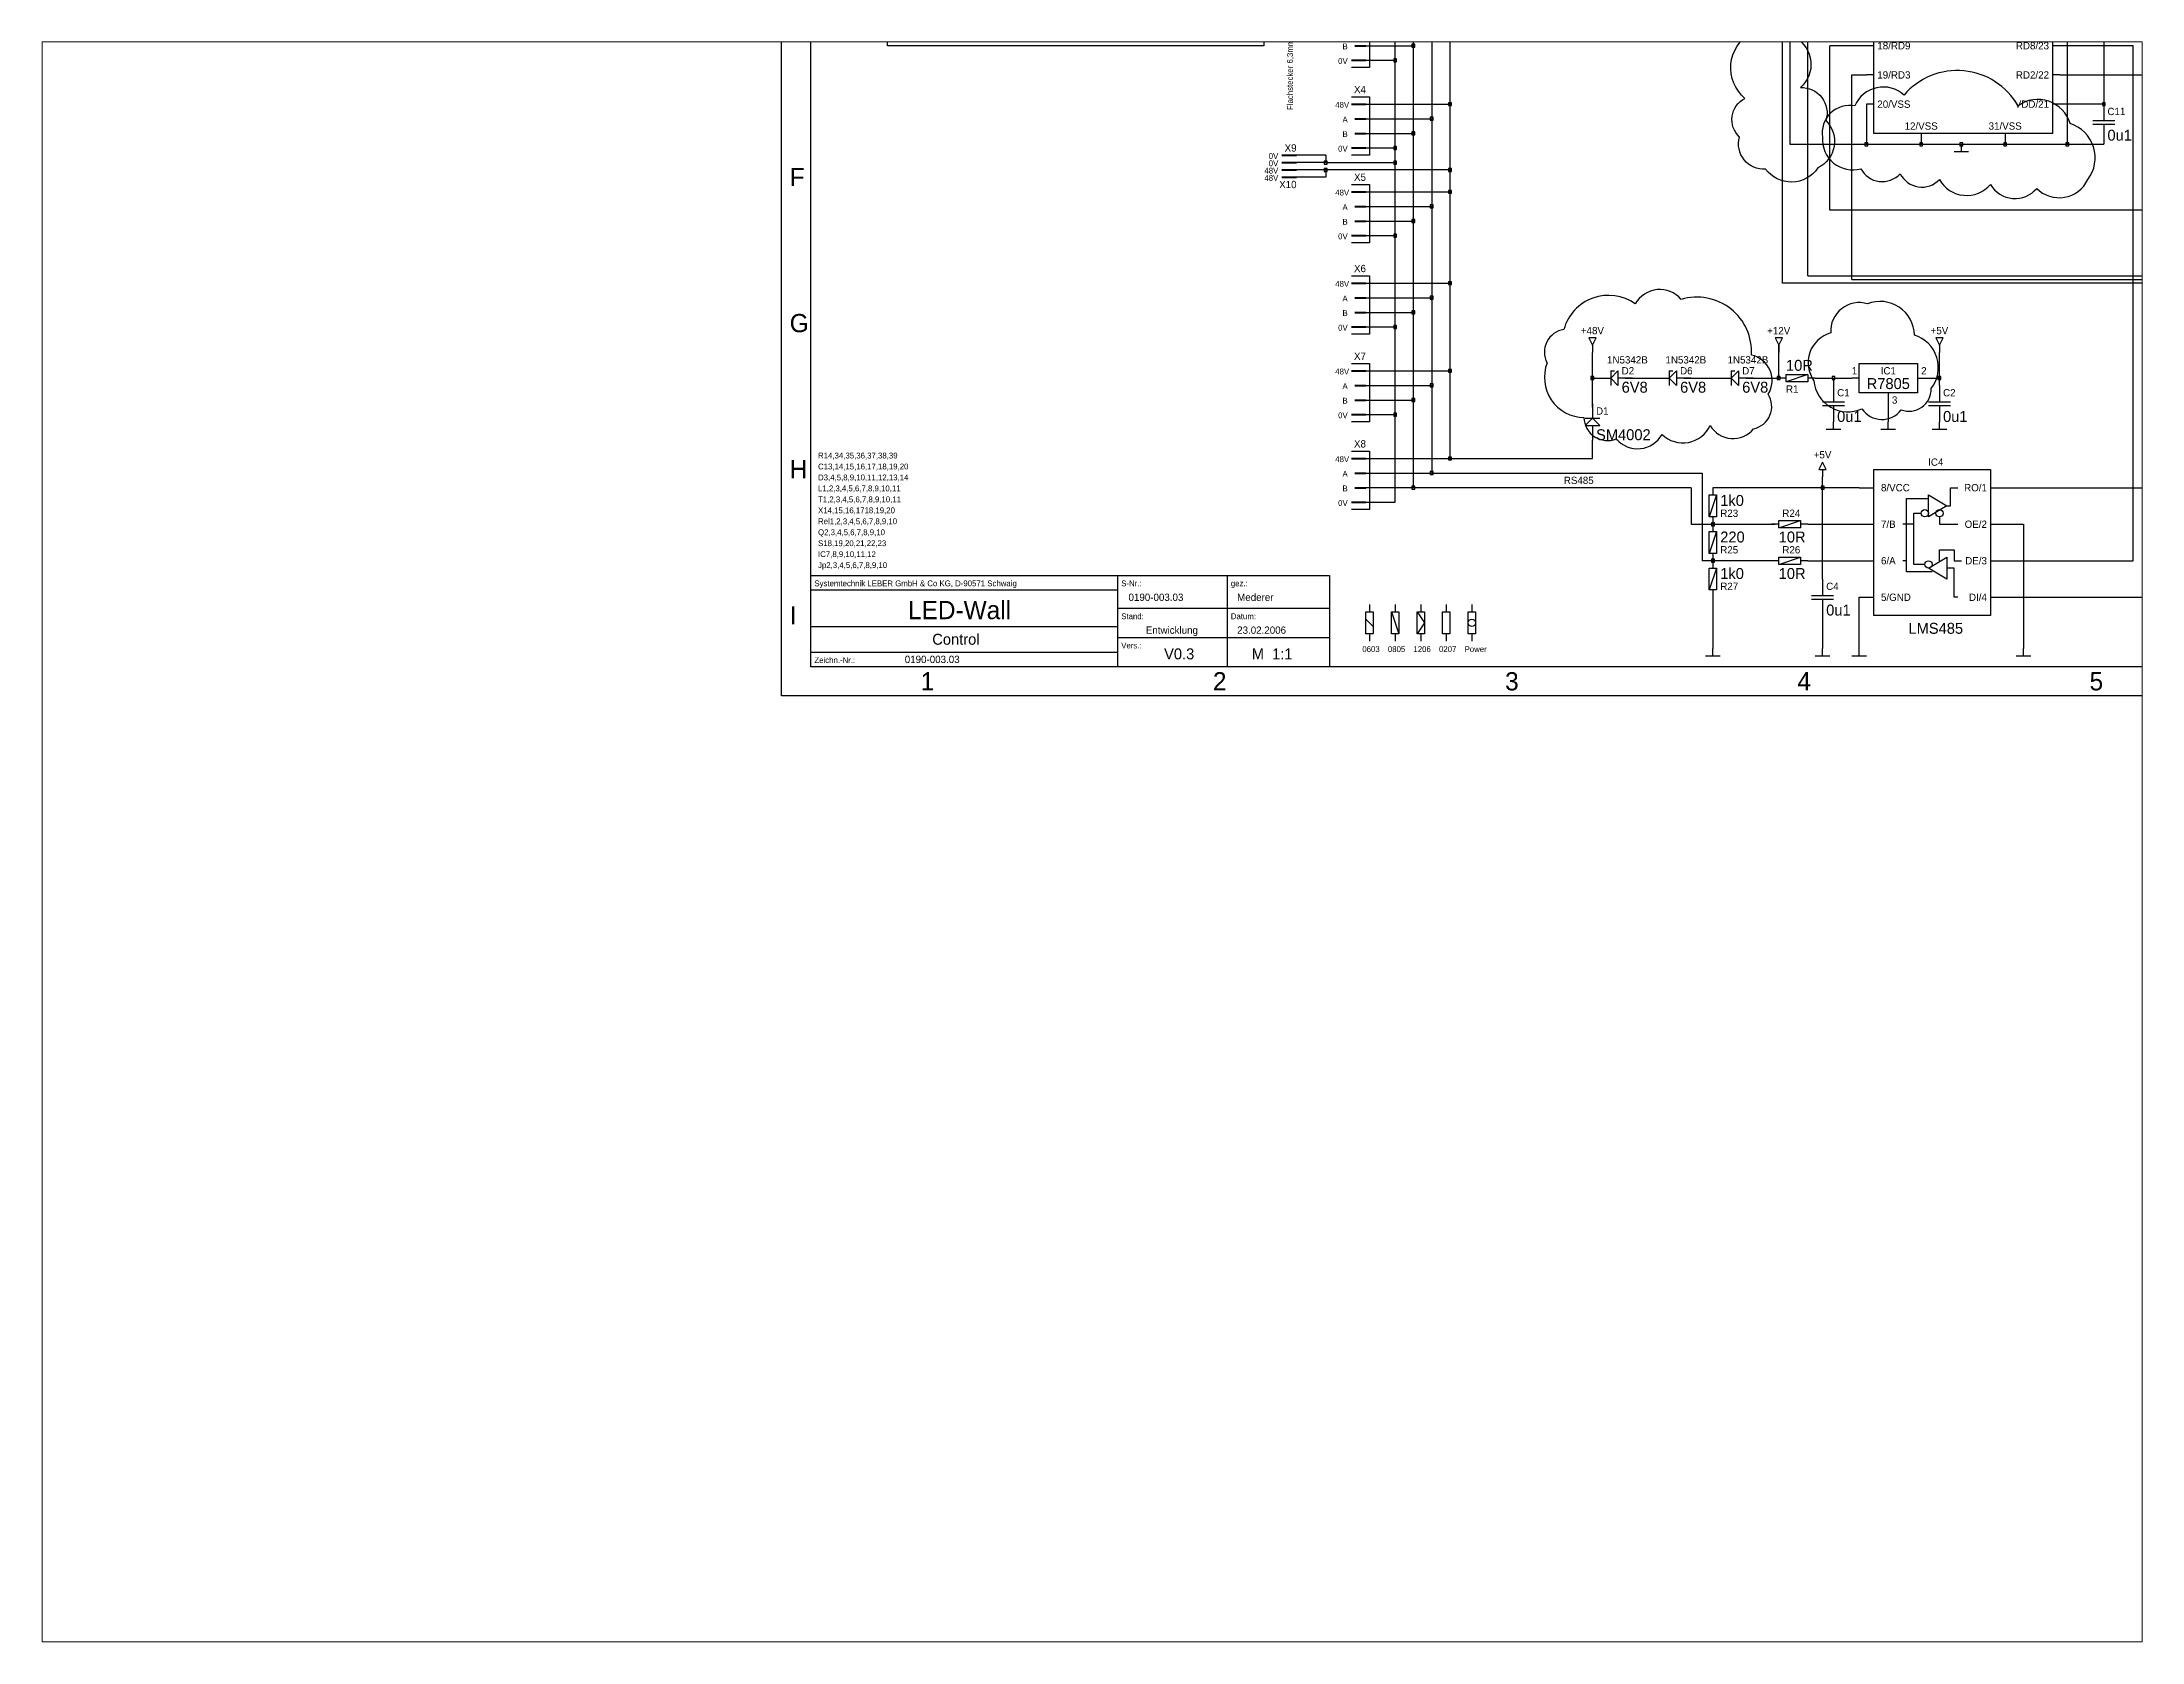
# Paper-space layout 'Layout1' of a CAD drawing. Extents: x 27 to 240, y 20 to 183.
# The model-space entities are those that its viewports show. They can reach past a viewport. Long polylines and large blocks are cut down to what shows.
import ezdxf
from ezdxf.enums import TextEntityAlignment as Align

# ---------------------------------------------------------------- set-up
doc = ezdxf.new("R2010")
doc.units = 0
doc.header["$LTSCALE"] = 0.2
doc.linetypes.add('SOLID', pattern=[0])
doc.layers.get('0').update_dxf_attribs({"linetype": 'CONTINUOUS'})
for name, color, linetype in [('_LAYER_1', 7, 'SOLID'), ('RAHMEN', 5, 'CONTINUOUS'), ('Schaltplan', 7, 'CONTINUOUS'), ('ZEICHNUNG', 7, 'CONTINUOUS')]:
    doc.layers.add(name, color=color, linetype=linetype)

# ---------------------------------------------------------------- blocks, each defined once
blk = doc.blocks.new('Schrift_N')
for p, q in [((42, 12.5), (42, 0)), ((57, 12.5), (57, 0)), ((0, 10.5), (42, 10.5)), ((42, 8), (71, 8)), ((0, 5.5), (42, 5.5)), ((42, 4), (71, 4)), ((0, 2), (42, 2))]:
    blk.add_line(p, q)
blk.add_lwpolyline([(0, 12.5), (71, 12.5), (71, 0), (0, 0)], close=True)
for s, p in [('Systemtechnik LEBER GmbH & Co KG, D-90571 Schwaig', (0.5, 11)), ('S-Nr.:', (42.5, 11)), ('gez.:', (57.5, 11)), ('Stand:', (42.5, 6.5)), ('Datum:', (57.5, 6.5)), ('Vers.:', (42.5, 2.5)), ('Zeichn.-Nr.:', (0.5, 0.5))]:
    blk.add_text(s, height=0.8).set_placement(p)
for tag, height, p in [('PROJEKT', 2.5, (20.5, 6.5)), ('BEZEICHNUNG', 1.5, (20, 3))]:
    blk.add_attdef(tag, text='', height=height).set_placement(p, align=Align.CENTER)
for tag, p, height in [('SACHNUMMER', (46, 9), 1), ('BEARBEITER', (58.5, 9), 1), ('STAND', (46, 4.5), 1), ('DATUM', (58.5, 4.5), 1), ('ZEICHNG.-NR', (13, 0.5), 1), ('VERS', (48.5, 1), 1.5), ('MASST', (60.5, 1), 1.5)]:
    blk.add_attdef(tag, p, '', height=height)
blk = doc.blocks.new('RAHMEN4Q')
at = {"layer": 'RAHMEN'}
for p, q in [((0, 180), (285, 180)), ((0, 0), (0, 180)), ((4, 4), (4, 180)), ((285, 180), (285, 0)), ((285, 4), (4, 4)), ((285, 0), (0, 0))]:
    blk.add_line(p, q, dxfattribs=at)
for s, p in [('A', (1.12, 169.78)), ('B', (1.12, 149.78)), ('C', (1.12, 129.78)), ('D', (1.12, 109.78)), ('E', (1.12, 89.78)), ('F', (1.12, 69.78)), ('G', (1.12, 49.78)), ('H', (1.12, 29.78)), ('I', (1.12, 9.78)), ('1', (19.05, 0.75)), ('2', (59.05, 0.75)), ('3', (99.05, 0.75)), ('4', (139.05, 0.75)), ('5', (179.05, 0.75)), ('6', (219.05, 0.75)), ('7', (259.05, 0.75))]:
    blk.add_text(s, height=2.5, dxfattribs=at).set_placement(p)
blk = doc.blocks.new('C_SENKRECHT')
at = {"layer": 'ZEICHNUNG'}
for p, q in [((0, 5), (0, 2.75)), ((-1.5, 2.75), (1.5, 2.75)), ((-1.5, 2.25), (1.5, 2.25)), ((0, 2.25), (0, 0))]:
    blk.add_line(p, q, dxfattribs=at)
for tag, p, height in [('+', (-1, 3), 1), ('C', (0.5, 3.5), 1), ('100N', (0.5, 0), 1.5)]:
    blk.add_attdef(tag, p, '', height=height, dxfattribs=at)
blk = doc.blocks.new('GND')
at = {"layer": '_LAYER_1'}
blk.add_line((0, -1), (0, 0), dxfattribs=at)
at = {"layer": '_LAYER_1', "lineweight": 30}
blk.add_line((-1, -1), (1, -1), dxfattribs=at)
blk = doc.blocks.new('78XX')
for p, q in [((-4, 3), (-5, 3)), ((4, 3), (5, 3)), ((0, 1), (0, 0))]:
    blk.add_line(p, q)
blk.add_lwpolyline([(-4, 5), (4, 5), (4, 1), (-4, 1)], close=True)
for s, p in [('1', (-5, 3.5)), ('2', (4.5, 3.5)), ('3', (0.5, -0.5))]:
    blk.add_text(s, height=1).set_placement(p)
at = {"layer": 'ZEICHNUNG'}
for tag, height, p in [('WERT', 1.5, (0, 1.5)), ('POS', 1, (0, 3.5))]:
    blk.add_attdef(tag, text='', height=height, dxfattribs=at).set_placement(p, align=Align.CENTER)
blk = doc.blocks.new('VERBINDUNG')
at = {"layer": 'ZEICHNUNG'}
for p, q in [((0.2, 0.2), (-0.2, 0.2)), ((-0.2, 0.2), (-0.2, -0.2)), ((0.2, -0.2), (0.2, 0.2)), ((-0.2, -0.2), (0.2, -0.2))]:
    blk.add_line(p, q, dxfattribs=at)
blk = doc.blocks.new('U-plus')
for p, q in [((-0.5, 2), (0, 1)), ((0.5, 2), (-0.5, 2)), ((0, 1), (0.5, 2)), ((0, 1), (0, 0))]:
    blk.add_line(p, q)
blk.add_attdef('U', text='', height=1).set_placement((0, 3), align=Align.MIDDLE)
blk = doc.blocks.new('R_SENKRECHT')
at = {"layer": 'ZEICHNUNG'}
for p, q in [((0, 5), (0, 4)), ((0, 1), (0, 0))]:
    blk.add_line(p, q, dxfattribs=at)
blk.add_lwpolyline([(-0.5, 1), (-0.5, 4), (0.5, 4), (0.5, 1)], close=True, dxfattribs=at)
for tag, p, height in [('1K0', (1, 2.5), 1.5), ('RX', (1, 1), 1)]:
    blk.add_attdef(tag, p, '', height=height, dxfattribs=at)
blk = doc.blocks.new('MCP41XXX')
for p, q in [((-20, 0), (-18, 0)), ((-2, 0), (0, 0)), ((-20, -5), (-18, -5)), ((-2, -5), (0, -5)), ((-20, -10), (-18, -10)), ((-2, -10), (0, -10)), ((-20, -15), (-18, -15)), ((-2, -15), (0, -15))]:
    blk.add_line(p, q)
at = {"lineweight": 30}
blk.add_lwpolyline([(-18, 2.5), (-2, 2.5), (-2, -17.5), (-18, -17.5)], close=True, dxfattribs=at)
for tag, height, p in [('Name', 1, (-9.5, 3)), ('Wert', 1.5, (-9.5, -19.5))]:
    blk.add_attdef(tag, text='', height=height).set_placement(p, align=Align.CENTER)
for tag, p in [('8', (-17, -0.5)), ('7', (-17, -5.5)), ('6', (-17, -10.5)), ('5', (-17, -15.5))]:
    blk.add_attdef(tag, p, '', height=1)
for tag, p in [('1', (-2.5, -0.5)), ('2', (-2.5, -5.5)), ('3', (-2.5, -10.5)), ('4', (-2.5, -15.5))]:
    blk.add_attdef(tag, text='', height=1).set_placement(p, align=Align.RIGHT)
blk = doc.blocks.new('R_WAAGRECHT')
at = {"layer": 'ZEICHNUNG'}
for p, q in [((-4, 0), (-5, 0)), ((-4, -0.5), (-4, 0.5)), ((-4, 0.5), (-1, 0.5)), ((-1, 0.5), (-1, -0.5)), ((0, 0), (-1, 0)), ((-1, -0.5), (-4, -0.5))]:
    blk.add_line(p, q, dxfattribs=at)
for tag, p, height in [('1K0', (-4, 1), 1.5), ('RX', (-4, -2), 1)]:
    blk.add_attdef(tag, p, '', height=height, dxfattribs=at)
blk = doc.blocks.new('+U')
for p, q in [((0, 2), (-0.5, 1)), ((-0.5, 1), (0.5, 1)), ((0.5, 1), (0, 2)), ((0, 1), (0, 0))]:
    blk.add_line(p, q)
blk.add_attdef('U', text='', height=1).set_placement((0, 3), align=Align.MIDDLE)
blk = doc.blocks.new('D_oben')
for p, q in [((-1, 0.5), (1, 0.5)), ((0, 0.5), (-1, -0.5)), ((0, 2.5), (0, 0.5)), ((1, -0.5), (0, 0.5)), ((-1, -0.5), (1, -0.5)), ((0, -0.5), (0, -2.5))]:
    blk.add_line(p, q)
for tag, p, height in [('D', (0.5, 1), 1), ('TYP', (0.5, -2.5), 1.5)]:
    blk.add_attdef(tag, p, '', height=height)
blk = doc.blocks.new('Verbindung-dick')
at = {"lineweight": 30}
for p, q in [((-0.2, 0.2), (-0.2, -0.2)), ((0.2, 0.2), (-0.2, 0.2)), ((-0.2, 0.2), (-0.2, -0.2)), ((0.2, 0.2), (-0.2, 0.2)), ((0.2, -0.2), (0.2, 0.2)), ((0.2, -0.2), (0.2, 0.2)), ((-0.2, -0.2), (0.2, -0.2)), ((-0.2, -0.2), (0.2, -0.2))]:
    blk.add_line(p, q, dxfattribs=at)
blk = doc.blocks.new('ZD_links')
for p, q in [((-0.5, 1), (0, 1)), ((-0.5, 0), (0.5, 1)), ((-0.5, 1), (-0.5, -1)), ((0.5, 1), (0.5, -1)), ((-2.5, 0), (-0.5, 0)), ((0.5, -1), (-0.5, 0)), ((2.5, 0), (0.5, 0))]:
    blk.add_line(p, q)
for tag, p, height in [('D', (1, 0.5), 1), ('TYP', (1, -2), 1.5)]:
    blk.add_attdef(tag, p, '', height=height)
blk = doc.blocks.new('PIC30F3014')
for p, q in [((-6, 41), (-6, 40)), ((5.5, 41), (5.5, 40)), ((-12.5, 36), (-13.5, 36)), ((13, 36), (12, 36)), ((-12.5, 32), (-13.5, 32)), ((13, 32), (12, 32)), ((-12.5, 28), (-13.5, 28)), ((13, 28), (12, 28)), ((-12.5, 24), (-13.5, 24)), ((13, 24), (12, 24)), ((-12.5, 20), (-13.5, 20)), ((13, 20), (12, 20)), ((-12.5, 16), (-13.5, 16)), ((13, 16), (12, 16)), ((-12.5, 12), (-13.5, 12)), ((13, 12), (12, 12)), ((-12.5, 8), (-13.5, 8)), ((13, 8), (12, 8)), ((-12.5, 4), (-13.5, 4)), ((13, 4), (12, 4)), ((-12.5, 0), (-13.5, 0)), ((13, 0), (12, 0)), ((-12.5, -4), (-13.5, -4)), ((13, -4), (12, -4)), ((-12.5, -8), (-13.5, -8)), ((13, -8), (12, -8)), ((-12.5, -12), (-13.5, -12)), ((13, -12), (12, -12)), ((-12.5, -16), (-13.5, -16)), ((13, -16), (12, -16)), ((-12.5, -20), (-13.5, -20)), ((13, -20), (12, -20)), ((-12.5, -24), (-13.5, -24)), ((13, -24), (12, -24)), ((-12.5, -28), (-13.5, -28)), ((13, -28), (12, -28)), ((-12.5, -32), (-13.5, -32)), ((13, -32), (12, -32)), ((-6, -36), (-6, -37)), ((5.5, -36), (5.5, -37))]:
    blk.add_line(p, q)
at = {"lineweight": 30}
blk.add_lwpolyline([(-12.5, 40), (12, 40), (12, -36), (-12.5, -36)], close=True, dxfattribs=at)
for tag, p in [('P11', (-6, 38.5)), ('P32', (5.5, 38.5)), ('P12', (-6, -35.5)), ('P31', (5.5, -35.5))]:
    blk.add_attdef(tag, text='', height=1).set_placement(p, align=Align.CENTER)
for tag, p in [('P1', (-12, 35.5)), ('P2', (-12, 31.5)), ('P3', (-12, 27.5)), ('P4', (-12, 23.5)), ('P5', (-12, 19.5)), ('P6', (-12, 15.5)), ('P7', (-12, 11.5)), ('P8', (-12, 7.5)), ('P9', (-12, 3.5)), ('P10', (-12, -0.5)), ('P13', (-12, -4.5)), ('P14', (-12, -8.5)), ('P15', (-12, -12.5)), ('P16', (-12, -16.5)), ('P17', (-12, -20.5)), ('P18', (-12, -24.5)), ('P19', (-12, -28.5)), ('P20', (-12, -32.5))]:
    blk.add_attdef(tag, p, '', height=1)
for tag, p in [('P40', (11.5, 35.5)), ('P39', (11.5, 31.5)), ('P38', (11.5, 27.5)), ('P37', (11.5, 23.5)), ('P36', (11.5, 19.5)), ('P35', (11.5, 15.5)), ('P34', (11.5, 11.5)), ('P33', (11.5, 7.5)), ('P30', (11.5, 3.5)), ('P29', (11.5, -0.5)), ('P28', (11.5, -4.5)), ('P27', (11.5, -8.5)), ('P26', (11.5, -12.5)), ('P25', (11.5, -16.5)), ('P24', (11.5, -20.5)), ('P23', (11.5, -24.5)), ('P22', (11.5, -28.5)), ('P21', (11.5, -32.5))]:
    blk.add_attdef(tag, text='', height=1).set_placement(p, align=Align.RIGHT)
blk.add_attdef('POS', text='', height=1).set_placement((-0.5, 30), align=Align.MIDDLE)
blk.add_attdef('WERT', text='', height=1.5, rotation=90).set_placement((-0.5, -10.5), align=Align.MIDDLE)

msp = doc.modelspace()

# ---------------------------------------------------------------- linework, layer by layer
for p, q in [((180.5, 122.5), (180.5, 121.5)), ((183.5, 121.5), (184.5, 118.5)), ((184, 122.5), (184, 121.5)), ((187, 121.5), (188, 120)), ((187.5, 122.5), (187.5, 121.5)), ((191, 122.5), (191, 121.5)), ((194.5, 122.5), (194.5, 121.5)), ((180, 120.5), (181, 119.5)), ((180.5, 118.5), (180.5, 117.5)), ((184, 118.5), (184, 117.5)), ((188, 120), (187, 118.5)), ((187.5, 118.5), (187.5, 117.5)), ((191, 118.5), (191, 117.5)), ((194.5, 118.5), (194.5, 117.5))]:
    msp.add_line(p, q)
for points in [[(180, 118.5), (180, 121.5), (181, 121.5), (181, 118.5)], [(183.5, 118.5), (183.5, 121.5), (184.5, 121.5), (184.5, 118.5)], [(187, 118.5), (187, 121.5), (188, 121.5), (188, 118.5)], [(190.5, 118.5), (190.5, 121.5), (191.5, 121.5), (191.5, 118.5)], [(194, 118.5), (194, 121.5), (195, 121.5), (195, 118.5)]]:
    msp.add_lwpolyline(points, close=True)
msp.add_circle((194.5, 120), 0.5)
at = {"layer": 'Schaltplan'}
for p, q in [((281, 279.5), (281, 191)), ((276, 255), (276, 185.5)), ((238, 241.5), (238, 185.5)), ((237, 166.5), (237, 235)), ((189, 225), (189, 140.5)), ((186.5, 138.5), (186.5, 223)), ((286.5, 138.5), (286.5, 219)), ((180.5, 204), (180.5, 196)), ((240.5, 167.5), (240.5, 203)), ((180, 199), (186.5, 199)), ((248.5, 199), (243.5, 199)), ((243.5, 176.5), (243.5, 199)), ((285, 199), (275, 199)), ((285, 128.5), (285, 199)), ((180.5, 196), (178, 196)), ((246.5, 167), (246.5, 195)), ((246.5, 195), (248.5, 195)), ((275, 195), (306, 195)), ((178, 192), (180.5, 192)), ((180.5, 192), (180.5, 184)), ((248.5, 191), (248.5, 185.5)), ((281, 191), (275, 191)), ((180, 189), (189, 189)), ((180, 187), (186.5, 187)), ((180.5, 184), (178, 184)), ((238, 185.5), (248.5, 185.5)), ((248.5, 185.5), (281, 185.5)), ((256, 186), (256, 185.5)), ((267.5, 186), (267.5, 185.5)), ((281, 186), (281, 185.5)), ((178, 180), (180.5, 180)), ((180.5, 180), (180.5, 172)), ((180, 177), (189, 177)), ((354.5, 176.5), (243.5, 176.5)), ((180, 175), (186.5, 175)), ((180.5, 172), (178, 172)), ((178, 167.5), (180.5, 167.5)), ((180.5, 167.5), (180.5, 159.5)), ((240.5, 167.5), (340, 167.5)), ((246.5, 167), (338.5, 167)), ((180, 164.5), (189, 164.5)), ((337, 166.5), (237, 166.5)), ((180, 162.5), (186.5, 162.5)), ((180.5, 159.5), (178, 159.5)), ((178, 155.5), (180.5, 155.5)), ((180.5, 155.5), (180.5, 147.5)), ((211, 149.5), (211, 157)), ((236.5, 153.5), (236.5, 158)), ((258.5, 152.5), (258.5, 157)), ((180, 152.5), (189, 152.5)), ((211, 153.5), (213.5, 153.5)), ((215.5, 153.5), (220, 153.5)), ((223.5, 153.5), (228, 153.5)), ((232, 153.5), (236.5, 153.5)), ((240.5, 154), (237.5, 153)), ((241.5, 153.5), (246.5, 153.5)), ((244, 153.5), (244, 152.5)), ((256.5, 153.5), (258.5, 153.5)), ((180, 150.5), (186.5, 150.5)), ((251.5, 150.5), (251.5, 147.5)), ((180.5, 147.5), (178, 147.5)), ((211, 142.5), (211, 145)), ((178, 143.5), (180.5, 143.5)), ((180.5, 143.5), (180.5, 135.5)), ((191.5, 142.5), (211, 142.5)), ((180, 140.5), (226, 140.5)), ((224.5, 138.5), (180, 138.5)), ((224.5, 138.5), (224.5, 133.5)), ((226, 140.5), (226, 128.5)), ((247.5, 138.5), (227.5, 138.5)), ((242.5, 126), (242.5, 140)), ((260, 136), (260, 138.5)), ((260, 138.5), (261, 138.5)), ((267.5, 138.5), (286.5, 138.5)), ((180.5, 135.5), (178, 135.5)), ((228, 137.5), (227, 134.5)), ((254, 127), (254, 137)), ((254, 137), (257, 137)), ((257, 137.5), (259.5, 136)), ((257, 134.5), (257, 137.5)), ((259.5, 136), (257, 134.5)), ((259.5, 136), (260, 136)), ((224.5, 133.5), (236, 133.5)), ((228, 132.5), (227, 129.5)), ((236.5, 133), (239.5, 134)), ((240.5, 133.5), (247.5, 133.5)), ((255, 133.5), (253.5, 133.5)), ((255, 128), (255, 135)), ((255, 135), (256, 135)), ((258.5, 134.5), (258.5, 133.5)), ((258.5, 133.5), (261, 133.5)), ((267.5, 133.5), (270, 133.5)), ((270, 133.5), (270, 116.5)), ((258.5, 128.5), (258.5, 130)), ((258.5, 130), (260.5, 130)), ((260.5, 130), (260.5, 128.5)), ((235.5, 128.5), (226, 128.5)), ((228, 127.5), (227, 124.5)), ((236.5, 128), (239.5, 129)), ((240.5, 128.5), (247.5, 128.5)), ((254, 128.5), (253.5, 128.5)), ((257.5, 127), (254, 127)), ((256.5, 128), (255, 128)), ((257, 127.5), (259.5, 129)), ((259.5, 126), (257, 127.5)), ((259.5, 129), (259.5, 126)), ((260.5, 127.5), (259.5, 127.5)), ((260.5, 128.5), (261.5, 128.5)), ((260.5, 123.5), (260.5, 127.5)), ((267.5, 128.5), (285, 128.5)), ((227.5, 123.5), (227.5, 116.5)), ((242.5, 121), (242.5, 116.5)), ((247.5, 116.5), (247.5, 123.5)), ((261, 123.5), (260.5, 123.5)), ((267.5, 123.5), (288, 123.5))]:
    msp.add_line(p, q, dxfattribs=at)
at = {"layer": 'Schaltplan', "lineweight": 30}
for p, q in [((191.5, 227), (191.5, 142.5)), ((184, 136.5), (184, 221)), ((180, 197), (184, 197)), ((180, 191), (191.5, 191)), ((174.5, 184), (170.5, 184)), ((174.5, 184), (174.5, 183)), ((180, 185), (184, 185)), ((174.5, 183), (170.5, 183)), ((191.5, 182), (170.5, 182)), ((174.5, 183), (184, 183)), ((174.5, 182), (174.5, 181)), ((174.5, 181), (170.5, 181)), ((180, 179), (191.5, 179)), ((180, 173), (184, 173)), ((180, 166.5), (191.5, 166.5)), ((180, 160.5), (184, 160.5)), ((180, 154.5), (191.5, 154.5)), ((180, 148.5), (184, 148.5)), ((180, 142.5), (191.5, 142.5)), ((191.5, 142.5), (191.5, 142.5)), ((180, 136.5), (184, 136.5))]:
    msp.add_line(p, q, dxfattribs=at)
at = {"layer": 'Schaltplan', "lineweight": 80}
for p, q in [((178.5, 199), (180, 199)), ((178, 197), (180, 197)), ((178, 191), (180, 191)), ((178.5, 189), (180, 189)), ((178.5, 187), (180, 187)), ((168.5, 184), (170.5, 184)), ((178, 185), (180, 185)), ((168.5, 183), (170.5, 183)), ((168.5, 182), (170.5, 182)), ((168.5, 181), (170.5, 181)), ((178, 179), (180, 179)), ((178.5, 177), (180, 177)), ((178, 173), (180, 173)), ((178.5, 175), (180, 175)), ((178, 166.5), (180, 166.5)), ((178.5, 164.5), (180, 164.5)), ((178.5, 162.5), (180, 162.5)), ((178, 160.5), (180, 160.5)), ((178, 154.5), (180, 154.5)), ((178.5, 152.5), (180, 152.5)), ((178.5, 150.5), (180, 150.5)), ((178, 148.5), (180, 148.5)), ((178, 142.5), (180, 142.5)), ((178.5, 140.5), (180, 140.5)), ((178.5, 138.5), (180, 138.5)), ((178, 136.5), (180, 136.5))]:
    msp.add_line(p, q, dxfattribs=at)
at = {"layer": 'Schaltplan'}
for points in [[(114.5, 273), (166, 273), (166, 199), (114.5, 199)], [(111.5, 200.5), (111.5, 210), (115.5, 210), (115.5, 200.5)], [(167.5, 210), (167.5, 200.5), (163.5, 200.5), (163.5, 210)], [(129, 204.5), (146, 204.5), (146, 200.5), (129, 200.5)]]:
    msp.add_lwpolyline(points, close=True, dxfattribs=at)
at = {"layer": 'Schaltplan', "color": 6}
for points in [[(239.31, 243.6, -0.520567), (240.13, 237.35, -0.520567), (239.54, 229.25, -0.520567), (238.87, 221.66, -0.520567), (238.27, 214.37, -0.520567), (238.64, 207.82, -0.520567), (238.79, 200.09, -0.520567), (239.46, 193.27, -0.520567), (242.96, 188.74, -0.520567), (241.84, 182.26, -0.520567), (234.7, 182.12, -0.520567), (231.13, 186.5, -0.520567), (231.87, 191.79, -0.520567), (232.69, 200.71, -0.520567), (232.91, 205.99, -0.520567), (234.85, 211.95, -0.520567), (235, 218.9, -0.520567), (234.55, 226.93, -0.520567), (234.55, 232.96, -0.520567)], [(253.66, 192.24, 0.520567), (246.94, 190.76, 0.520567), (242.5, 186.46, 0.520567), (247.75, 182.16, 0.520567), (253.12, 181.48, 0.520567), (258.5, 180.68, 0.520567), (265.49, 180, 0.520567), (271.81, 179.47, 0.520567), (278.81, 180.68, 0.520567), (276.39, 188.34, 0.520567), (269.26, 190.76, 0.520567)], [(223.14, 164.28, 0.520567), (216.87, 163.67, 0.520567), (207.09, 160.15, 0.520567), (204.8, 155.57, 0.520567), (209.84, 148.09, 0.520567), (214.27, 145.18, 0.520567), (220.54, 145.79, 0.520567), (227.11, 147.02, 0.520567), (233.07, 146.56, 0.520567), (235.06, 151.29, 0.520567), (232.77, 156.64, 0.520567)], [(248.66, 163.67, 0.520567), (243.62, 159.7, 0.520567), (241.33, 153.13, 0.520567), (247.9, 149.31, 0.520567), (253.25, 149.15, 0.520567), (257.38, 152.06, 0.520567), (255.08, 159.39, 0.520567)]]:
    msp.add_lwpolyline(points, format="xyb", close=True, dxfattribs=at)
at = {"layer": 'Schaltplan'}
for centre in [(256.5, 135), (258.5, 135), (257, 128)]:
    msp.add_circle(centre, 0.5, dxfattribs=at)

# ---------------------------------------------------------------- block references
at = {"layer": 'RAHMEN', "lineweight": 40}
msp.add_blockref('RAHMEN4Q', (100, 110), dxfattribs=at)
at = {"layer": 'RAHMEN'}
ref = msp.add_blockref('Schrift_N', (104, 114), dxfattribs=at)
ref.add_attrib('SACHNUMMER', '0190-003.03', (147.5, 123), dxfattribs={"height": 1})
ref.add_attrib('STAND', 'Entwicklung', (149.87, 118.5), dxfattribs={"height": 1})
ref.add_attrib('PROJEKT', 'LED-Wall', dxfattribs={"height": 2.5}).set_placement((124.37, 120.5), align=Align.CENTER)
ref.add_attrib('BEZEICHNUNG', 'Control', dxfattribs={"height": 1.5}).set_placement((123.87, 117), align=Align.CENTER)
ref.add_attrib('ZEICHNG.-NR', '0190-003.03', (116.87, 114.5), dxfattribs={"height": 1})
ref.add_attrib('BEARBEITER', 'Mederer', (162.37, 123), dxfattribs={"height": 1})
ref.add_attrib('MASST', 'M  1:1', (164.37, 115), dxfattribs={"height": 1.5})
ref.add_attrib('VERS', 'V0.3', (152.37, 115), dxfattribs={"height": 1.5})
ref.add_attrib('DATUM', '23.02.2006', (162.37, 118.5), dxfattribs={"height": 1})
at = {"layer": 'Schaltplan'}
for name, p, values in [('PIC30F3014', (262, 223), {'P32': '32/VDD', 'P11': '11/VDD', 'P1': '1/MCLR', 'P2': '2/RB0', 'P3': '3/RB1', 'P4': '4/RB2', 'P5': '5/RB3', 'POS': 'IC3', 'P40': 'AVDD/40', 'P39': 'AVSS/39', 'P38': 'RB9/38', 'P37': 'RB10/37', 'P36': 'RB11/36', 'P6': '6/RB4', 'P7': '7/RB5', 'P8': '8/RB6', 'P10': '110/RB8', 'P13': '13/OSC1', 'P14': '14/OSC2', 'P9': '9/RB7', 'P35': 'RB12/35', 'P34': 'RD0/34', 'P33': 'RD1/33', 'P30': 'RF0/30', 'P29': 'RF1/29', 'P28': 'RF4/28', 'P27': 'RF5/27', 'P15': '15/RC13', 'P16': '16/RC14', 'P17': '17/RA11', 'P18': '18/RD9', 'P31': '31/VSS', 'P19': '19/RD3', 'P12': '12/VSS', 'P20': '20/VSS', 'P26': 'RF2/26', 'P25': 'RF3/25', 'P24': 'RF6/24', 'P23': 'RD8/23', 'P22': 'RD2/22', 'P21': 'VDD/21', 'WERT': 'dsPIC30F3014'}), ('U-plus', (236.5, 157), {'U': '+12V'}), ('U-plus', (258.5, 157), {'U': '+5V'}), ('R_WAAGRECHT', (241.5, 153.5), {'RX': 'R1', '1K0': '10R'}), ('78XX', (251.5, 150.5), {'WERT': 'R7805', 'POS': 'IC1'}), ('ZD_links', (214, 153.5), {'TYP': '6V8', 'D': 'D2'}), ('ZD_links', (222, 153.5), {'TYP': '6V8', 'D': 'D6'}), ('ZD_links', (230.5, 153.5), {'TYP': '6V8', 'D': 'D7'}), ('D_oben', (211, 147.5), {'D': 'D1', 'TYP': 'SM4002'}), ('+U', (242.5, 140), {'U': '+5V'}), ('R_SENKRECHT', (227.5, 133.5), {'RX': 'R23', '1K0': '1k0'}), ('R_SENKRECHT', (227.5, 128.5), {'RX': 'R25', '1K0': '220'}), ('R_SENKRECHT', (227.5, 123.5), {'RX': 'R27', '1K0': '1k0'})]:
    msp.add_blockref(name, p, dxfattribs=at).add_auto_attribs(values)
for name, p in [('VERBINDUNG', (186.5, 199)), ('VERBINDUNG', (189, 201)), ('Verbindung-dick', (184, 197)), ('Verbindung-dick', (191.5, 191)), ('VERBINDUNG', (281, 191)), ('VERBINDUNG', (281, 191)), ('VERBINDUNG', (186.5, 187)), ('VERBINDUNG', (189, 189)), ('Verbindung-dick', (184, 185)), ('VERBINDUNG', (248.5, 185.5)), ('VERBINDUNG', (248.5, 185.5)), ('VERBINDUNG', (256, 185.5)), ('VERBINDUNG', (256, 185.5)), ('GND', (261.5, 185.5)), ('VERBINDUNG', (261.5, 185.5)), ('VERBINDUNG', (261.5, 185.5)), ('VERBINDUNG', (267.5, 185.5)), ('VERBINDUNG', (267.5, 185.5)), ('VERBINDUNG', (276, 185.5)), ('VERBINDUNG', (276, 185.5)), ('Verbindung-dick', (174.5, 183)), ('Verbindung-dick', (174.5, 182)), ('Verbindung-dick', (184, 183)), ('Verbindung-dick', (191.5, 182)), ('Verbindung-dick', (191.5, 179)), ('VERBINDUNG', (189, 177)), ('Verbindung-dick', (184, 173)), ('VERBINDUNG', (186.5, 175)), ('VERBINDUNG', (189, 164.5)), ('Verbindung-dick', (191.5, 166.5)), ('VERBINDUNG', (186.5, 162.5)), ('Verbindung-dick', (184, 160.5)), ('VERBINDUNG', (189, 152.5)), ('Verbindung-dick', (191.5, 154.5)), ('VERBINDUNG', (211, 153.5)), ('VERBINDUNG', (211, 153.5)), ('VERBINDUNG', (236.5, 153.5)), ('VERBINDUNG', (236.5, 153.5)), ('VERBINDUNG', (244, 153.5)), ('VERBINDUNG', (244, 153.5)), ('VERBINDUNG', (258.5, 153.5)), ('VERBINDUNG', (258.5, 153.5)), ('VERBINDUNG', (186.5, 150.5)), ('Verbindung-dick', (184, 148.5)), ('GND', (244, 147.5)), ('GND', (251.5, 147.5)), ('GND', (258.5, 147.5)), ('Verbindung-dick', (191.5, 142.5)), ('VERBINDUNG', (186.5, 138.5)), ('VERBINDUNG', (189, 140.5)), ('VERBINDUNG', (242.5, 138.5)), ('VERBINDUNG', (227.5, 133.5)), ('VERBINDUNG', (227.5, 128.5)), ('GND', (227.5, 116.5)), ('GND', (242.5, 116.5)), ('GND', (247.5, 116.5)), ('GND', (270, 116.5))]:
    msp.add_blockref(name, p, dxfattribs=at)
at = {"layer": 'Schaltplan', "lineweight": 30}
for p in [(184, 197), (184, 197), (191.5, 191), (191.5, 191), (184, 185), (184, 185), (174.5, 183), (174.5, 183), (174.5, 182), (174.5, 182), (184, 183), (184, 183), (191.5, 182), (191.5, 182), (191.5, 179), (191.5, 179), (184, 173), (184, 173), (191.5, 166.5), (191.5, 166.5), (184, 160.5), (184, 160.5), (191.5, 154.5), (191.5, 154.5), (184, 148.5), (184, 148.5), (191.5, 142.5), (191.5, 142.5)]:
    msp.add_blockref('VERBINDUNG', p, dxfattribs=at)
at = {"layer": 'Schaltplan'}
ref = msp.add_blockref('C_SENKRECHT', (281, 186), dxfattribs=at)
ref.add_attrib('100N', '0u1', (281.5, 186), dxfattribs={"layer": 'ZEICHNUNG', "height": 1.5})
ref.add_attrib('C', 'C11', (281.5, 189.5), dxfattribs={"layer": 'ZEICHNUNG', "height": 1})
at = {"layer": 'Schaltplan', "lineweight": 30}
msp.add_blockref('U-plus', (211, 157), dxfattribs=at).add_auto_attribs({'U': '+48V'})
at = {"layer": 'Schaltplan'}
ref = msp.add_blockref('C_SENKRECHT', (244, 147.5), dxfattribs=at)
ref.add_attrib('100N', '0u1', (244.5, 147.5), dxfattribs={"layer": 'ZEICHNUNG', "height": 1.5})
ref.add_attrib('C', 'C1', (244.5, 151), dxfattribs={"layer": 'ZEICHNUNG', "height": 1})
ref = msp.add_blockref('C_SENKRECHT', (258.5, 147.5), dxfattribs=at)
ref.add_attrib('100N', '0u1', (259, 147.5), dxfattribs={"layer": 'ZEICHNUNG', "height": 1.5})
ref.add_attrib('C', 'C2', (259, 151), dxfattribs={"layer": 'ZEICHNUNG', "height": 1})
ref = msp.add_blockref('MCP41XXX', (267.5, 138.5), dxfattribs=at)
ref.add_attrib('Wert', 'LMS485', dxfattribs={"layer": '0', "height": 1.5}).set_placement((258, 118.5), align=Align.CENTER)
ref.add_attrib('5', '5/GND', (250.5, 123), dxfattribs={"layer": '0', "height": 1})
ref.add_attrib('4', 'DI/4', dxfattribs={"layer": '0', "height": 1}).set_placement((265, 123), align=Align.RIGHT)
ref.add_attrib('6', '6/A', (250.5, 128), dxfattribs={"layer": '0', "height": 1})
ref.add_attrib('7', '7/B', (250.5, 133), dxfattribs={"layer": '0', "height": 1})
ref.add_attrib('8', '8/VCC', (250.5, 138), dxfattribs={"layer": '0', "height": 1})
ref.add_attrib('Name', 'IC4', dxfattribs={"layer": '0', "height": 1}).set_placement((258, 141.5), align=Align.CENTER)
ref.add_attrib('3', 'DE/3', dxfattribs={"layer": '0', "height": 1}).set_placement((265, 128), align=Align.RIGHT)
ref.add_attrib('2', 'OE/2', dxfattribs={"layer": '0', "height": 1}).set_placement((265, 133), align=Align.RIGHT)
ref.add_attrib('1', 'RO/1', dxfattribs={"layer": '0', "height": 1}).set_placement((265, 138), align=Align.RIGHT)
ref = msp.add_blockref('R_WAAGRECHT', (240.5, 133.5), dxfattribs=at)
ref.add_attrib('RX', 'R24', (237, 134.5), dxfattribs={"layer": 'ZEICHNUNG', "height": 1})
ref.add_attrib('1K0', '10R', (236.5, 131), dxfattribs={"layer": 'ZEICHNUNG', "height": 1.5})
ref = msp.add_blockref('R_WAAGRECHT', (240.5, 128.5), dxfattribs=at)
ref.add_attrib('RX', 'R26', (237, 129.5), dxfattribs={"layer": 'ZEICHNUNG', "height": 1})
ref.add_attrib('1K0', '10R', (236.5, 126), dxfattribs={"layer": 'ZEICHNUNG', "height": 1.5})
ref = msp.add_blockref('C_SENKRECHT', (242.5, 121), dxfattribs=at)
ref.add_attrib('100N', '0u1', (243, 121), dxfattribs={"layer": 'ZEICHNUNG', "height": 1.5})
ref.add_attrib('C', 'C4', (243, 124.5), dxfattribs={"layer": 'ZEICHNUNG', "height": 1})

# ---------------------------------------------------------------- texts
for s, p in [('0603', (179.5, 116)), ('0805', (183, 116)), ('1206', (186.5, 116)), ('0207', (190, 116)), ('Power', (193.5, 116))]:
    msp.add_text(s, height=0.8).set_placement(p)
for s, height, p in [('A', 0.8, (177.5, 200.5)), ('B', 0.8, (177.5, 198.5)), ('0V', 0.8, (177.5, 196.5)), ('X4', 1, (180, 192.5)), ('48V', 0.8, (177.7, 190.5)), ('A', 0.8, (177.5, 188.5)), ('B', 0.8, (177.5, 186.5)), ('0V', 0.8, (168, 183.5)), ('X9', 1, (170.5, 184.5)), ('0V', 0.8, (177.5, 184.5)), ('48V', 0.8, (168, 181.5)), ('48V', 0.8, (168, 180.5)), ('0V', 0.8, (168, 182.5)), ('X5', 1, (180, 180.5)), ('X10', 1, (170.5, 179.5)), ('48V', 0.8, (177.7, 178.5)), ('A', 0.8, (177.5, 176.5)), ('0V', 0.8, (177.5, 172.5)), ('B', 0.8, (177.5, 174.5)), ('48V', 0.8, (177.7, 166)), ('X6', 1, (180, 168)), ('A', 0.8, (177.5, 164)), ('B', 0.8, (177.5, 162)), ('0V', 0.8, (177.5, 160)), ('X7', 1, (180, 156)), ('48V', 0.8, (177.7, 154)), ('A', 0.8, (177.5, 152)), ('B', 0.8, (177.5, 150)), ('0V', 0.8, (177.5, 148)), ('X8', 1, (180, 144)), ('48V', 0.8, (177.7, 142)), ('A', 0.8, (177.5, 140)), ('B', 0.8, (177.5, 138)), ('RS485', 1, (211.17, 139)), ('0V', 0.8, (177.5, 136))]:
    msp.add_text(s, height=height, dxfattribs=at).set_placement(p, align=Align.RIGHT)
msp.add_text('Flachstecker 6,3mm', height=0.8, rotation=90, dxfattribs=at).set_placement((170, 199.83), align=Align.RIGHT)
for s, height, p in [('1N5342B', 1, (213, 155.5)), ('1N5342B', 1, (221, 155.5)), ('1N5342B', 1, (229.5, 155.5)), ('C13,14,15,16,17,18,19,20', 0.8, (105, 141)), ('R14,34,35,36,37,38,39', 0.8, (105, 142.5)), ('D3,4,5,8,9,10,11,12,13,14', 0.8, (105, 139.5)), ('L1,2,3,4,5,6,7,8,9,10,11', 0.8, (105, 138)), ('T1,2,3,4,5,6,7,8,9,10,11', 0.8, (105, 136.5)), ('X14,15,16,1718,19,20', 0.8, (105, 135)), ('Q2,3,4,5,6,7,8,9,10', 0.8, (105, 132)), ('Rel1,2,3,4,5,6,7,8,9,10', 0.8, (105, 133.5)), ('S18,19,20,21,22,23', 0.8, (105, 130.5)), ('IC7,8,9,10,11,12', 0.8, (105, 129)), ('Jp2,3,4,5,6,7,8,9,10', 0.8, (105, 127.5))]:
    msp.add_text(s, height=height, dxfattribs=at).set_placement(p)

psp = doc.layouts.get("Layout1")

# ---------------------------------------------------------------- viewports
at = {"layer": 'ZEICHNUNG'}
psp.add_viewport(center=(133.35, 101.6), size=(213.36, 162.56), view_center_point=(142.5, 90), view_height=219.0148, dxfattribs=at)

doc.saveas('drawing.dxf')
